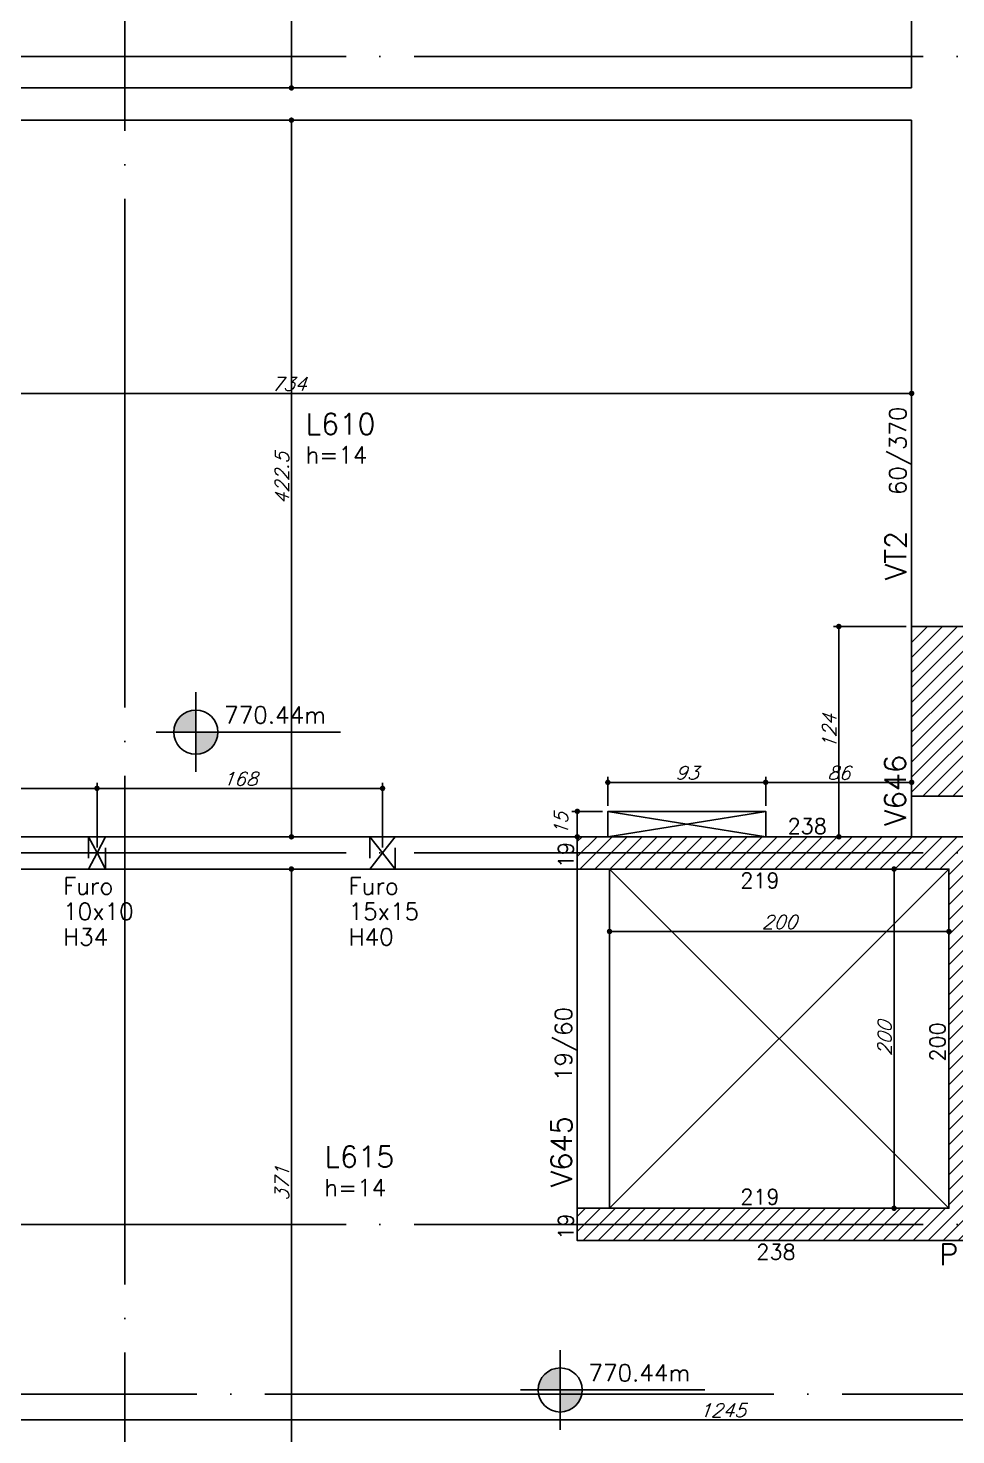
# Model space of a CAD drawing. Extents: x -4245 to 5400, y -2094 to 2406.
# Drawn here: x 1508 to 2055, y 531 to 1360 of the extents above; entities that cross this region are included whole.
import ezdxf
from ezdxf.enums import TextEntityAlignment as Align

# ---------------------------------------------------------------- set-up
doc = ezdxf.new("R2010")
doc.units = 0
doc.header["$LTSCALE"] = 50
doc.header["$MEASUREMENT"] = 0
doc.linetypes.add('EIXO', pattern=[6.8, 6, -0.4, 0, -0.4])
doc.linetypes.add('HIDDEN', pattern=[0.375, 0.25, -0.125])
doc.layers.get('0').update_dxf_attribs({"linetype": 'CONTINUOUS'})
doc.layers.get('DEFPOINTS').update_dxf_attribs({"linetype": 'CONTINUOUS'})
for name, color, linetype in [('F-COTAS', 106, 'CONTINUOUS'), ('F-COTAS-FUROS', 50, 'CONTINUOUS'), ('F-EIXO', 12, 'EIXO'), ('F-FURO-PAREDE', 2, 'HIDDEN'), ('F-FURO-PAREDE-TEXTOS', 2, 'CONTINUOUS'), ('F-LAJES-DIM', 2, 'CONTINUOUS'), ('F-LAJES-NOME', 4, 'CONTINUOUS'), ('F-NÍVEL-PLANTA', 2, 'CONTINUOUS'), ('F-PILARES-DIM', 172, 'CONTINUOUS'), ('F-PILARES-HACH', 174, 'CONTINUOUS'), ('F-PILARES-NOME', 170, 'CONTINUOUS'), ('F-PILARES-S', 170, 'CONTINUOUS'), ('F-TEXTO', 6, 'CONTINUOUS'), ('F-VIGAS', 3, 'CONTINUOUS'), ('F-VIGAS-DIM', 2, 'CONTINUOUS'), ('F-VIGAS-NOME', 4, 'CONTINUOUS'), ('F-VÃO', 1, 'CONTINUOUS')]:
    doc.layers.add(name, color=color, linetype=linetype)
doc.styles.add('CP-TEXT-INCL', font='simplex.shx', dxfattribs={"oblique": 20})
doc.styles.add('MCP', font='simplex.shx')
doc.styles.add('ROMANS', font='simplex.shx')
doc.dimstyles.new('CP-COTAS-50', dxfattribs={"dimscale": 0.64, "dimtxt": 12.5, "dimasz": 5, "dimexe": 5, "dimexo": 5, "dimgap": 2.5, "dimtad": 1, "dimdec": 1, "dimdsep": 46, "dimtxsty": 'CP-TEXT-INCL', "dimblk1": 'DOT', "dimblk2": 'DOT', "dimsah": 1, "dimcen": 9, "dimclrd": 256, "dimclre": 256, "dimclrt": 256, "dimadec": 0, "dimazin": 0, "dimtfac": 1, "dimtdec": 1, "dimtmove": 2, "dimatfit": 3, "dimldrblk": 'DOT', "dimfxl": 0, "dimtolj": 1, "dimarcsym": 0})
pattern_1 = [(45, (0, 10000), (-4.4194174, 4.4194174), [])]

# ---------------------------------------------------------------- blocks, each defined once
blk = doc.blocks.new('Nível - Planta')
at = {"layer": 'F-NÍVEL-PLANTA'}
h = blk.add_hatch(color=71, dxfattribs=at)
h.paths.add_polyline_path([(0, 0), (0, 0.26, 0.414214), (-0.26, 0)])
h.paths.add_polyline_path([(0.26, 0), (0, 0), (0, -0.26, 0.414214)])
for p, q in [((0, -0.469), (0, 0.469)), ((-0.469, 0), (1.704, 0))]:
    blk.add_line(p, q, dxfattribs=at)
blk.add_circle((0, 0), 0.26, dxfattribs=at)
at = {"layer": 'F-TEXTO', "color": 3, "style": 'MCP'}
blk.add_attdef('NÍVEL', (0.333, 0.102), '', height=0.2, dxfattribs=at)
blk = doc.blocks.new('*U10')
at = {"layer": 'F-EIXO'}
blk.add_line((0, 0), (7397, 0), dxfattribs=at)
at = {"layer": 'F-TEXTO', "style": 'ROMANS'}
blk.add_attdef('EIXO', text='', height=17.5, dxfattribs=at).set_placement((-28.2072, 0), align=Align.MIDDLE_CENTER)
blk = doc.blocks.new('*U16')
at = {"layer": 'F-EIXO'}
blk.add_line((0, 0), (7484.954, 0), dxfattribs=at)
at = {"layer": 'F-TEXTO', "style": 'ROMANS'}
blk.add_attdef('EIXO', text='', height=17.5, dxfattribs=at).set_placement((-28.2072, 0), align=Align.MIDDLE_CENTER)
blk = doc.blocks.new('*U11')
at = {"layer": 'F-EIXO'}
blk.add_line((0, 0), (0, -3476.36), dxfattribs=at)
at = {"layer": 'F-TEXTO', "style": 'ROMANS'}
blk.add_attdef('EIXO', text='', height=17.5, rotation=360, dxfattribs=at).set_placement((0, 28.21), align=Align.MIDDLE_CENTER)
blk = doc.blocks.new('_DOT')
at = {"color": 0, "linetype": 'ByBlock'}
blk.add_line((-0.5, 0), (-1, 0), dxfattribs=at)
at = {"color": 0, "linetype": 'ByBlock', "const_width": 0.5}
blk.add_lwpolyline([(-0.25, 0, 1), (0.25, 0, 1)], format="xyb", close=True, dxfattribs=at)
blk = doc.blocks.new('*D40')
at = {"layer": 'DEFPOINTS', "color": 0, "linetype": 'Continuous', "transparency": 16777216}
for p in [(1663.56, 864.5), (1663.56, 864.5), (1663.56, 493.5)]:
    blk.add_point(p, dxfattribs=at)
at = {"layer": 'F-COTAS', "linetype": 'Continuous', "lineweight": -2, "transparency": 16777216}
blk.add_line((1663.56, 496.7), (1663.56, 861.3), dxfattribs=at)
at = {"layer": 'F-COTAS', "linetype": 'Continuous', "lineweight": -2, "transparency": 16777216, "xscale": 3.2, "yscale": 3.2, "zscale": 3.2}
for p, rotation in [((1663.56, 864.5), 90), ((1663.56, 493.5), 270)]:
    blk.add_blockref('_DOT', p, dxfattribs=dict(at, rotation=rotation))
at = {"layer": 'F-COTAS', "linetype": 'Continuous', "transparency": 16777216, "insert": (1657.96, 679), "char_height": 8, "attachment_point": 5, "rotation": 90, "style": 'CP-TEXT-INCL'}
blk.add_mtext('\\A1;371', dxfattribs=at)
blk = doc.blocks.new('*D41')
at = {"layer": 'DEFPOINTS', "color": 0, "linetype": 'Continuous', "transparency": 16777216}
for p in [(1663.56, 1306), (1663.56, 1306), (1663.56, 883.5)]:
    blk.add_point(p, dxfattribs=at)
at = {"layer": 'F-COTAS', "linetype": 'Continuous', "lineweight": -2, "transparency": 16777216}
blk.add_line((1663.56, 886.7), (1663.56, 1302.8), dxfattribs=at)
at = {"layer": 'F-COTAS', "linetype": 'Continuous', "lineweight": -2, "transparency": 16777216, "xscale": 3.2, "yscale": 3.2, "zscale": 3.2}
for p, rotation in [((1663.56, 1306), 90), ((1663.56, 883.5), 270)]:
    blk.add_blockref('_DOT', p, dxfattribs=dict(at, rotation=rotation))
at = {"layer": 'F-COTAS', "linetype": 'Continuous', "transparency": 16777216, "insert": (1657.96, 1094.75), "char_height": 8, "attachment_point": 5, "rotation": 90, "style": 'CP-TEXT-INCL'}
blk.add_mtext('\\A1;422.5', dxfattribs=at)
blk = doc.blocks.new('*D42')
at = {"layer": 'DEFPOINTS', "color": 0, "linetype": 'Continuous', "transparency": 16777216}
for p in [(1663.56, 1649.5), (1663.56, 1649.5), (1663.56, 1325)]:
    blk.add_point(p, dxfattribs=at)
at = {"layer": 'F-COTAS', "linetype": 'Continuous', "lineweight": -2, "transparency": 16777216}
blk.add_line((1663.56, 1328.2), (1663.56, 1646.3), dxfattribs=at)
at = {"layer": 'F-COTAS', "linetype": 'Continuous', "lineweight": -2, "transparency": 16777216, "xscale": 3.2, "yscale": 3.2, "zscale": 3.2}
for p, rotation in [((1663.56, 1649.5), 90), ((1663.56, 1325), 270)]:
    blk.add_blockref('_DOT', p, dxfattribs=dict(at, rotation=rotation))
at = {"layer": 'F-COTAS', "linetype": 'Continuous', "transparency": 16777216, "insert": (1657.96, 1487.25), "char_height": 8, "attachment_point": 5, "rotation": 90, "style": 'CP-TEXT-INCL'}
blk.add_mtext('\\A1;324.5', dxfattribs=at)
blk = doc.blocks.new('*D77')
at = {"layer": 'DEFPOINTS', "color": 0, "linetype": 'Continuous', "transparency": 16777216}
for p in [(1295, 539.78), (2540, 539.78), (2540, 539.78)]:
    blk.add_point(p, dxfattribs=at)
at = {"layer": 'F-COTAS', "linetype": 'Continuous', "lineweight": -2, "transparency": 16777216}
blk.add_line((1298.2, 539.78), (2536.8, 539.78), dxfattribs=at)
at = {"layer": 'F-COTAS', "linetype": 'Continuous', "lineweight": -2, "transparency": 16777216, "xscale": 3.2, "yscale": 3.2, "zscale": 3.2, "rotation": 180}
blk.add_blockref('_DOT', (1295, 539.78), dxfattribs=at)
at = {"layer": 'F-COTAS', "linetype": 'Continuous', "lineweight": -2, "transparency": 16777216, "xscale": 3.2, "yscale": 3.2, "zscale": 3.2}
blk.add_blockref('_DOT', (2540, 539.78), dxfattribs=at)
at = {"layer": 'F-COTAS', "linetype": 'Continuous', "transparency": 16777216, "insert": (1917.5, 545.38), "char_height": 8, "attachment_point": 5, "style": 'CP-TEXT-INCL'}
blk.add_mtext('\\A1;1245', dxfattribs=at)
blk = doc.blocks.new('*D90')
at = {"layer": 'DEFPOINTS', "color": 0, "linetype": 'Continuous', "transparency": 16777216}
for p in [(1295, 1144.91), (2029, 1144.91), (2029, 1144.91)]:
    blk.add_point(p, dxfattribs=at)
at = {"layer": 'F-COTAS', "linetype": 'Continuous', "lineweight": -2, "transparency": 16777216}
blk.add_line((1298.2, 1144.91), (2025.8, 1144.91), dxfattribs=at)
at = {"layer": 'F-COTAS', "linetype": 'Continuous', "lineweight": -2, "transparency": 16777216, "xscale": 3.2, "yscale": 3.2, "zscale": 3.2, "rotation": 180}
blk.add_blockref('_DOT', (1295, 1144.91), dxfattribs=at)
at = {"layer": 'F-COTAS', "linetype": 'Continuous', "lineweight": -2, "transparency": 16777216, "xscale": 3.2, "yscale": 3.2, "zscale": 3.2}
blk.add_blockref('_DOT', (2029, 1144.91), dxfattribs=at)
at = {"layer": 'F-COTAS', "linetype": 'Continuous', "transparency": 16777216, "insert": (1662, 1150.51), "char_height": 8, "attachment_point": 5, "style": 'CP-TEXT-INCL'}
blk.add_mtext('\\A1;734', dxfattribs=at)
blk = doc.blocks.new('*D118')
at = {"layer": 'DEFPOINTS', "color": 0, "linetype": 'Continuous', "transparency": 16777216}
for p in [(2029, 1007.5), (1986.11, 883.5), (2005.53, 883.5)]:
    blk.add_point(p, dxfattribs=at)
at = {"layer": 'F-COTAS', "linetype": 'Continuous', "lineweight": -2, "transparency": 16777216}
for p, q in [((2025.8, 1007.5), (1982.91, 1007.5)), ((1986.11, 1004.3), (1986.11, 886.7)), ((2002.33, 883.5), (1982.91, 883.5))]:
    blk.add_line(p, q, dxfattribs=at)
at = {"layer": 'F-COTAS', "linetype": 'Continuous', "lineweight": -2, "transparency": 16777216, "xscale": 3.2, "yscale": 3.2, "zscale": 3.2}
for p, rotation in [((1986.11, 1007.5), 90), ((1986.11, 883.5), 270)]:
    blk.add_blockref('_DOT', p, dxfattribs=dict(at, rotation=rotation))
at = {"layer": 'F-COTAS', "linetype": 'Continuous', "transparency": 16777216, "insert": (1980.51, 945.5), "char_height": 8, "attachment_point": 5, "rotation": 90, "style": 'CP-TEXT-INCL'}
blk.add_mtext('\\A1;124', dxfattribs=at)
blk = doc.blocks.new('*U228')
at = {"layer": 'F-VÃO'}
for p, q in [((0, 0), (93, 15)), ((0, 15), (93, 0))]:
    blk.add_line(p, q, dxfattribs=at)
at = {"layer": 'F-VÃO', "color": 3}
blk.add_lwpolyline([(0, 0), (93, 0), (93, 15), (0, 15)], close=True, dxfattribs=at)
blk = doc.blocks.new('*D294')
at = {"layer": 'DEFPOINTS', "color": 0, "linetype": 'Continuous', "transparency": 16777216}
for p in [(1832.02, 898.5), (1850, 898.5), (1850, 883.5)]:
    blk.add_point(p, dxfattribs=at)
at = {"layer": 'F-COTAS-FUROS', "linetype": 'Continuous', "lineweight": -2, "transparency": 16777216}
for p, q in [((1846.8, 898.5), (1828.82, 898.5)), ((1832.02, 886.7), (1832.02, 895.3)), ((1846.8, 883.5), (1828.82, 883.5))]:
    blk.add_line(p, q, dxfattribs=at)
at = {"layer": 'F-COTAS-FUROS', "linetype": 'Continuous', "lineweight": -2, "transparency": 16777216, "xscale": 3.2, "yscale": 3.2, "zscale": 3.2}
for p, rotation in [((1832.02, 898.5), 90), ((1832.02, 883.5), 270)]:
    blk.add_blockref('_DOT', p, dxfattribs=dict(at, rotation=rotation))
at = {"layer": 'F-COTAS-FUROS', "linetype": 'Continuous', "transparency": 16777216, "insert": (1822.42, 891), "char_height": 8, "attachment_point": 5, "rotation": 90, "style": 'CP-TEXT-INCL'}
blk.add_mtext('\\A1;15', dxfattribs=at)
blk = doc.blocks.new('*D295')
at = {"layer": 'DEFPOINTS', "color": 0, "linetype": 'Continuous', "transparency": 16777216}
for p in [(1943, 915.61), (1850, 898.5), (1943, 898.5)]:
    blk.add_point(p, dxfattribs=at)
at = {"layer": 'F-COTAS-FUROS', "linetype": 'Continuous', "lineweight": -2, "transparency": 16777216}
for p, q in [((1850, 901.7), (1850, 918.81)), ((1853.2, 915.61), (1939.8, 915.61)), ((1943, 901.7), (1943, 918.81))]:
    blk.add_line(p, q, dxfattribs=at)
at = {"layer": 'F-COTAS-FUROS', "linetype": 'Continuous', "lineweight": -2, "transparency": 16777216, "xscale": 3.2, "yscale": 3.2, "zscale": 3.2, "rotation": 180}
blk.add_blockref('_DOT', (1850, 915.61), dxfattribs=at)
at = {"layer": 'F-COTAS-FUROS', "linetype": 'Continuous', "lineweight": -2, "transparency": 16777216, "xscale": 3.2, "yscale": 3.2, "zscale": 3.2}
blk.add_blockref('_DOT', (1943, 915.61), dxfattribs=at)
at = {"layer": 'F-COTAS-FUROS', "linetype": 'Continuous', "transparency": 16777216, "insert": (1896.5, 921.21), "char_height": 8, "attachment_point": 5, "style": 'CP-TEXT-INCL'}
blk.add_mtext('\\A1;93', dxfattribs=at)
blk = doc.blocks.new('*D296')
at = {"layer": 'DEFPOINTS', "color": 0, "linetype": 'Continuous', "transparency": 16777216}
for p in [(2029, 915.61), (2029, 904.86), (1943, 898.5)]:
    blk.add_point(p, dxfattribs=at)
at = {"layer": 'F-COTAS-FUROS', "linetype": 'Continuous', "lineweight": -2, "transparency": 16777216}
for p, q in [((1943, 901.7), (1943, 918.81)), ((1946.2, 915.61), (2025.8, 915.61)), ((2029, 908.06), (2029, 918.81))]:
    blk.add_line(p, q, dxfattribs=at)
at = {"layer": 'F-COTAS-FUROS', "linetype": 'Continuous', "lineweight": -2, "transparency": 16777216, "xscale": 3.2, "yscale": 3.2, "zscale": 3.2, "rotation": 180}
blk.add_blockref('_DOT', (1943, 915.61), dxfattribs=at)
at = {"layer": 'F-COTAS-FUROS', "linetype": 'Continuous', "lineweight": -2, "transparency": 16777216, "xscale": 3.2, "yscale": 3.2, "zscale": 3.2}
blk.add_blockref('_DOT', (2029, 915.61), dxfattribs=at)
at = {"layer": 'F-COTAS-FUROS', "linetype": 'Continuous', "transparency": 16777216, "insert": (1986, 921.21), "char_height": 8, "attachment_point": 5, "style": 'CP-TEXT-INCL'}
blk.add_mtext('\\A1;86', dxfattribs=at)
blk = doc.blocks.new('*D330')
at = {"layer": 'DEFPOINTS', "color": 0, "linetype": 'Continuous', "transparency": 16777216}
for p in [(2018.65, 864.5), (2020.85, 864.5), (2020.85, 664.5)]:
    blk.add_point(p, dxfattribs=at)
at = {"layer": 'F-COTAS', "linetype": 'Continuous', "lineweight": -2, "transparency": 16777216}
for p, q in [((2017.65, 864.5), (2015.45, 864.5)), ((2018.65, 667.7), (2018.65, 861.3)), ((2017.65, 664.5), (2015.45, 664.5))]:
    blk.add_line(p, q, dxfattribs=at)
at = {"layer": 'F-COTAS', "linetype": 'Continuous', "lineweight": -2, "transparency": 16777216, "xscale": 3.2, "yscale": 3.2, "zscale": 3.2}
for p, rotation in [((2018.65, 864.5), 90), ((2018.65, 664.5), 270)]:
    blk.add_blockref('_DOT', p, dxfattribs=dict(at, rotation=rotation))
at = {"layer": 'F-COTAS', "linetype": 'Continuous', "transparency": 16777216, "insert": (2013.05, 764.5), "char_height": 8, "attachment_point": 5, "rotation": 90, "style": 'CP-TEXT-INCL'}
blk.add_mtext('\\A1;200', dxfattribs=at)
blk = doc.blocks.new('*D331')
at = {"layer": 'DEFPOINTS', "color": 0, "linetype": 'Continuous', "transparency": 16777216}
for p in [(1851, 833.46), (2051, 833.46), (2051, 827.68)]:
    blk.add_point(p, dxfattribs=at)
at = {"layer": 'F-COTAS', "linetype": 'Continuous', "lineweight": -2, "transparency": 16777216}
for p, q in [((1851, 830.26), (1851, 824.48)), ((2051, 830.26), (2051, 824.48)), ((1854.2, 827.68), (2047.8, 827.68))]:
    blk.add_line(p, q, dxfattribs=at)
at = {"layer": 'F-COTAS', "linetype": 'Continuous', "lineweight": -2, "transparency": 16777216, "xscale": 3.2, "yscale": 3.2, "zscale": 3.2, "rotation": 180}
blk.add_blockref('_DOT', (1851, 827.68), dxfattribs=at)
at = {"layer": 'F-COTAS', "linetype": 'Continuous', "lineweight": -2, "transparency": 16777216, "xscale": 3.2, "yscale": 3.2, "zscale": 3.2}
blk.add_blockref('_DOT', (2051, 827.68), dxfattribs=at)
at = {"layer": 'F-COTAS', "linetype": 'Continuous', "transparency": 16777216, "insert": (1951, 833.28), "char_height": 8, "attachment_point": 5, "style": 'CP-TEXT-INCL'}
blk.add_mtext('\\A1;200', dxfattribs=at)
blk = doc.blocks.new('*D341')
at = {"layer": 'DEFPOINTS', "color": 0, "linetype": 'Continuous', "transparency": 16777216}
for p in [(1549.04, 912.07), (1306, 897), (1549.04, 874)]:
    blk.add_point(p, dxfattribs=at)
at = {"layer": 'F-COTAS-FUROS', "linetype": 'Continuous', "lineweight": -2, "transparency": 16777216}
for p, q in [((1306, 900.2), (1306, 915.27)), ((1549.04, 877.2), (1549.04, 915.27)), ((1309.2, 912.07), (1545.84, 912.07))]:
    blk.add_line(p, q, dxfattribs=at)
at = {"layer": 'F-COTAS-FUROS', "linetype": 'Continuous', "lineweight": -2, "transparency": 16777216, "xscale": 3.2, "yscale": 3.2, "zscale": 3.2, "rotation": 180}
blk.add_blockref('_DOT', (1306, 912.07), dxfattribs=at)
at = {"layer": 'F-COTAS-FUROS', "linetype": 'Continuous', "lineweight": -2, "transparency": 16777216, "xscale": 3.2, "yscale": 3.2, "zscale": 3.2}
blk.add_blockref('_DOT', (1549.04, 912.07), dxfattribs=at)
at = {"layer": 'F-COTAS-FUROS', "linetype": 'Continuous', "transparency": 16777216, "insert": (1427.52, 917.67), "char_height": 8, "attachment_point": 5, "style": 'CP-TEXT-INCL'}
blk.add_mtext('\\A1;243', dxfattribs=at)
blk = doc.blocks.new('*D342')
at = {"layer": 'DEFPOINTS', "color": 0, "linetype": 'Continuous', "transparency": 16777216}
for p in [(1717.25, 912.07), (1549.04, 874), (1717.25, 874)]:
    blk.add_point(p, dxfattribs=at)
at = {"layer": 'F-COTAS-FUROS', "linetype": 'Continuous', "lineweight": -2, "transparency": 16777216}
for p, q in [((1549.04, 877.2), (1549.04, 915.27)), ((1717.25, 877.2), (1717.25, 915.27)), ((1552.24, 912.07), (1714.05, 912.07))]:
    blk.add_line(p, q, dxfattribs=at)
at = {"layer": 'F-COTAS-FUROS', "linetype": 'Continuous', "lineweight": -2, "transparency": 16777216, "xscale": 3.2, "yscale": 3.2, "zscale": 3.2, "rotation": 180}
blk.add_blockref('_DOT', (1549.04, 912.07), dxfattribs=at)
at = {"layer": 'F-COTAS-FUROS', "linetype": 'Continuous', "lineweight": -2, "transparency": 16777216, "xscale": 3.2, "yscale": 3.2, "zscale": 3.2}
blk.add_blockref('_DOT', (1717.25, 912.07), dxfattribs=at)
at = {"layer": 'F-COTAS-FUROS', "linetype": 'Continuous', "transparency": 16777216, "insert": (1633.15, 917.67), "char_height": 8, "attachment_point": 5, "style": 'CP-TEXT-INCL'}
blk.add_mtext('\\A1;168', dxfattribs=at)

msp = doc.modelspace()

# ---------------------------------------------------------------- hatches: boundary and pattern name
at = {"layer": 'F-PILARES-HACH', "linetype": 'Continuous'}
h = msp.add_hatch(dxfattribs=at)
h.set_pattern_fill('ANSI31', color=256, scale=50, style=0)
h.set_pattern_definition(pattern_1)
h.paths.add_polyline_path([(2029, 907.5), (2089, 907.5), (2089, 1007.5), (2029, 1007.5)], flags=16)
h = msp.add_hatch(dxfattribs=at)
h.set_pattern_fill('ANSI31', color=256, scale=50, style=0)
h.set_pattern_definition(pattern_1)
h.paths.add_polyline_path([(2070, 645.5), (2070, 883.5), (1832, 883.5), (1832, 864.5), (2051, 864.5), (2051, 664.5), (1832, 664.5), (1832, 645.5)], flags=16)

# ---------------------------------------------------------------- linework, layer by layer
at = {"layer": 'F-FURO-PAREDE'}
for points in [[(1549.04, 874), (1544.04, 864.5), (1554.04, 864.5), (1549.04, 874), (1554.04, 864.5), (1554.04, 883.5), (1549.04, 874), (1554.04, 883.5), (1544.04, 883.5), (1549.04, 874), (1544.04, 883.5), (1544.04, 864.5), (1549.04, 874)], [(1717.252, 874), (1709.752, 864.5), (1724.752, 864.5), (1717.252, 874), (1724.752, 864.5), (1724.752, 883.5), (1717.252, 874), (1724.752, 883.5), (1709.752, 883.5), (1717.252, 874), (1709.752, 883.5), (1709.752, 864.5), (1717.252, 874)]]:
    msp.add_lwpolyline(points, dxfattribs=at)
at = {"layer": 'F-PILARES-S', "linetype": 'Continuous'}
for points in [[(2029, 907.5), (2089, 907.5), (2089, 1007.5), (2029, 1007.5), (2029, 907.5)], [(2070, 645.5), (2070, 883.5), (1832, 883.5), (1832, 864.5), (2051, 864.5), (2051, 664.5), (1832, 664.5), (1832, 645.5), (2070, 645.5)]]:
    msp.add_lwpolyline(points, dxfattribs=at)
at = {"layer": 'F-VIGAS'}
for points in [[(2029, 1649.5), (2029, 1352.5)], [(2029, 1352.5), (2029, 1325)], [(2029, 1325), (1306, 1325)], [(1306, 1306), (2029, 1306)], [(2029, 1306), (2029, 1007.5)], [(2029, 907.5), (2029, 883.5)], [(1832, 883.5), (1306, 883.5)], [(1306, 864.5), (1832, 864.5)], [(1832, 864.5), (1832, 664.5)], [(1851, 664.5), (1851, 864.5)]]:
    msp.add_lwpolyline(points, dxfattribs=at)
at = {"layer": 'F-VÃO'}
for p, q in [((1851, 664.5), (2051, 864.5)), ((1851, 864.5), (2051, 664.5))]:
    msp.add_line(p, q, dxfattribs=at)

# ---------------------------------------------------------------- block references
at = {"layer": 'F-EIXO', "linetype": 'Continuous'}
for name, p in [('*U11', (1565.5, 1939.842)), ('*U10', (-3705.761, 1343.5)), ('*U10', (-3705.761, 874)), ('*U10', (-3705.761, 655)), ('*U16', (-3793.715, 555))]:
    msp.add_blockref(name, p, dxfattribs=at)
at = {"layer": 'F-NÍVEL-PLANTA', "linetype": 'Continuous', "xscale": 50, "yscale": 50, "zscale": 50}
for p in [(1607.259, 945.244), (1821.911, 557.385)]:
    msp.add_blockref('Nível - Planta', p, dxfattribs=at).add_auto_attribs({'NÍVEL': '770.44m'})
at = {"layer": 'F-VÃO', "linetype": 'Continuous'}
msp.add_blockref('*U228', (1850, 883.5), dxfattribs=at)

# ---------------------------------------------------------------- texts
at = {"layer": 'F-FURO-PAREDE-TEXTOS', "linetype": 'Continuous', "style": 'MCP'}
for s, p in [('Furo', (1529.04, 849.5)), ('Furo', (1697.252, 849.5)), ('10x10', (1529.04, 834.5)), ('15x15', (1697.252, 834.5)), ('H34', (1529.04, 819.5)), ('H40', (1697.252, 819.5))]:
    msp.add_text(s, height=10, dxfattribs=at).set_placement(p)
at = {"layer": 'F-LAJES-DIM', "linetype": 'Continuous', "style": 'MCP'}
for p in [(1671.921, 1103.62), (1682.99, 671.652)]:
    msp.add_text('h=14', height=10, dxfattribs=at).set_placement(p)
at = {"layer": 'F-LAJES-NOME', "linetype": 'Continuous', "style": 'MCP'}
for s, p in [('L610', (1671.921, 1120.62)), ('L615', (1682.99, 688.652))]:
    msp.add_text(s, height=12.5, dxfattribs=at).set_placement(p)
at = {"layer": 'F-PILARES-DIM', "linetype": 'Continuous', "style": 'MCP'}
for s, p in [('238', (1955.885, 885.28)), ('219', (1928, 853.25)), ('219', (1928, 666.75)), ('238', (1937.5, 634.25))]:
    msp.add_text(s, height=9, dxfattribs=at).set_placement(p)
for s, p in [('19', (1829.75, 865)), ('200', (2048.75, 751)), ('19', (1829.75, 646))]:
    msp.add_text(s, height=9, rotation=90, dxfattribs=at).set_placement(p)
at = {"layer": 'F-PILARES-NOME', "linetype": 'Continuous', "style": 'MCP'}
msp.add_text('P11', height=12.5, dxfattribs=at).set_placement((2045.243, 631.036))
at = {"layer": 'F-VIGAS-DIM', "linetype": 'Continuous', "style": 'MCP'}
for s, p in [('60/370', (2025.875, 1084.913)), ('19/60', (1828.875, 739.5))]:
    msp.add_text(s, height=10, rotation=90, dxfattribs=at).set_placement(p)
at = {"layer": 'F-VIGAS-NOME', "linetype": 'Continuous', "style": 'MCP'}
for s, p in [('VT2', (2025.875, 1034.913)), ('V646', (2025.518, 889.991)), ('V645', (1828.875, 677))]:
    msp.add_text(s, height=12.5, rotation=90, dxfattribs=at).set_placement(p)

# ---------------------------------------------------------------- dimensions: what is measured, and where the dimension line sits
at = {"layer": 'F-COTAS', "linetype": 'Continuous'}
for base, p1, p2, angle, picture, middle in [((1663.557, 1649.5), (1663.557, 1325), (1663.557, 1649.5), 270, '*D42', (1657.957, 1487.25)), ((1663.557, 1306), (1663.557, 883.5), (1663.557, 1306), 270, '*D41', (1657.957, 1094.75)), ((2029, 1144.905), (1295, 1144.905), (2029, 1144.905), 180, '*D90', (1662, 1150.505)), ((1663.557, 864.5), (1663.557, 493.5), (1663.557, 864.5), 270, '*D40', (1657.957, 679)), ((2540, 539.783), (1295, 539.783), (2540, 539.783), 180, '*D77', (1917.5, 545.383))]:
    dim = msp.add_linear_dim(base=base, p1=p1, p2=p2, angle=angle, dimstyle='CP-COTAS-50', dxfattribs=at)
    dim.commit()
    dim.dimension.update_dxf_attribs({"geometry": picture, "text_midpoint": middle})
for base, p1, p2, picture, middle in [((1986.114, 883.5), (2029, 1007.5), (2005.533, 883.5), '*D118', (1980.514, 945.5)), ((2018.646, 864.5), (2020.854, 664.5), (2020.854, 864.5), '*D330', (2013.046, 764.5))]:
    dim = msp.add_linear_dim(base=base, p1=p1, p2=p2, angle=90, dimstyle='CP-COTAS-50', override={"dimfxl": 7.5}, dxfattribs=at)
    dim.commit()
    dim.dimension.update_dxf_attribs({"geometry": picture, "text_midpoint": middle})
dim = msp.add_linear_dim(base=(2051, 827.676), p1=(1851, 833.459), p2=(2051, 833.459), dimstyle='CP-COTAS-50', override={"dimfxl": 7.5}, dxfattribs=at)
dim.commit()
dim.dimension.update_dxf_attribs({"geometry": '*D331', "text_midpoint": (1951, 833.276)})
at = {"layer": 'F-COTAS-FUROS', "linetype": 'Continuous'}
for base, p1, p2, picture, middle in [((1549.04, 912.073), (1306, 897), (1549.04, 874), '*D341', (1427.52, 917.673)), ((1717.252, 912.073), (1549.04, 874), (1717.252, 874), '*D342', (1633.146, 917.673)), ((1943, 915.605), (1850, 898.5), (1943, 898.5), '*D295', (1896.5, 921.205)), ((2029, 915.605), (1943, 898.5), (2029, 904.862), '*D296', (1986, 921.205))]:
    dim = msp.add_linear_dim(base=base, p1=p1, p2=p2, dimstyle='CP-COTAS-50', override={"dimdec": 0, "dimfxl": 7.5}, dxfattribs=at)
    dim.commit()
    dim.dimension.update_dxf_attribs({"geometry": picture, "text_midpoint": middle})
dim = msp.add_linear_dim(base=(1832.019, 898.5), p1=(1850, 883.5), p2=(1850, 898.5), angle=90, dimstyle='CP-COTAS-50', override={"dimdec": 0, "dimfxl": 7.5}, dxfattribs=at)
dim.commit()
dim.dimension.update_dxf_attribs({"geometry": '*D294', "text_midpoint": (1822.419, 891)})

doc.saveas('drawing.dxf')
